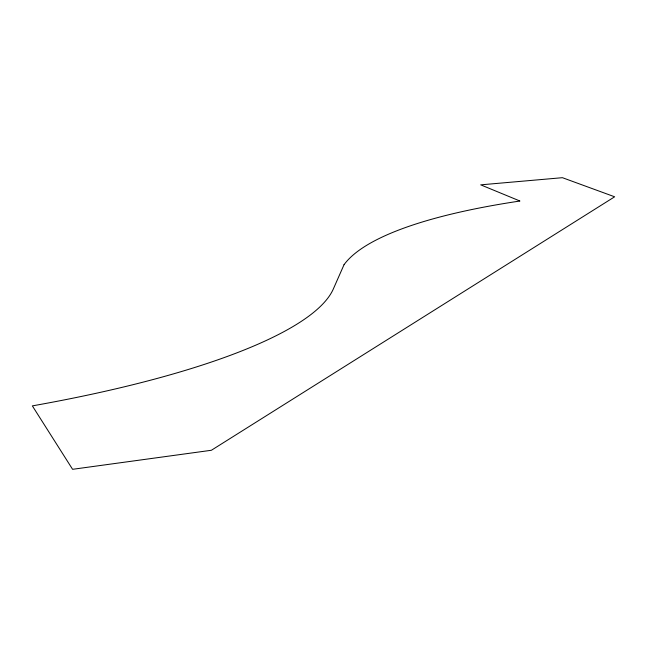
<?xml version="1.0" encoding="UTF-8"?>
<svg xmlns="http://www.w3.org/2000/svg" width="647" height="647" viewBox="0 0 647 647"><rect width="100%" height="100%" fill="white"/><g stroke="black" fill="none" stroke-linecap="round" stroke-linejoin="round"><path stroke-width="0.97" d="M344.034 264.704L333.472 288.651A504.895 113.702 -4.8 0 1 32.35 405.879L72.585 469.31L211.383 450.272L614.65 196.793L562.421 177.69L480.713 184.848L519.945 201.023A498.004 115.983 2.5 0 0 344.034 264.704"/></g></svg>
